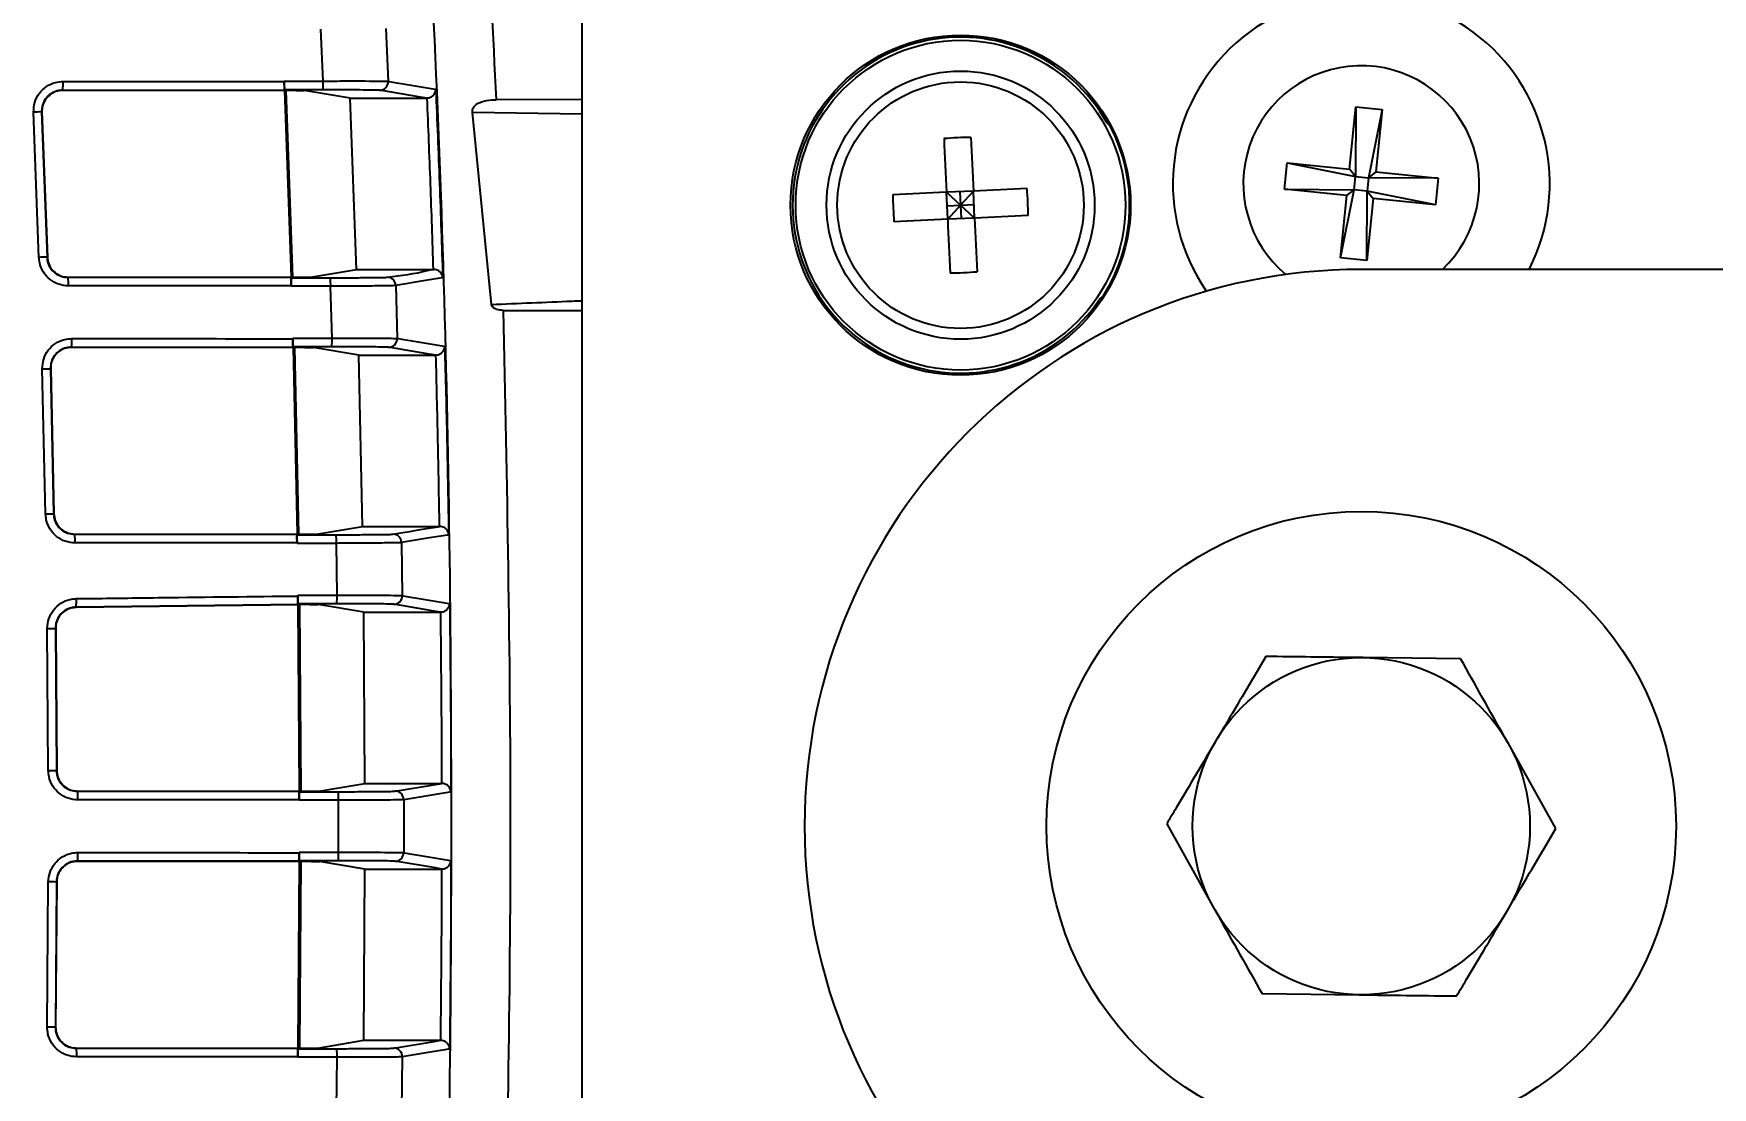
# Model space of a CAD drawing. Header units: inches. Extents: x 2.5 to 102.3, y 2 to 82.2.
# Drawn here: x 94.517 to 96.477, y 8.231 to 9.462 of the extents above; entities that cross this region are included whole.
import ezdxf

# ---------------------------------------------------------------- set-up
doc = ezdxf.new("R2010")
doc.units = ezdxf.units.IN
doc.header["$MEASUREMENT"] = 0
doc.layers.add('DIM', color=1, linetype='Continuous')
doc.styles.add('Arial', font='arial.ttf')
doc.dimstyles.new('ETC EU Metric & ANSI.50 Stacked', dxfattribs={"dimscale": 2.666667, "dimtxt": 0.5, "dimasz": 0.625, "dimexe": 0.5, "dimexo": 0.5, "dimgap": 0.166667, "dimtad": 0, "dimtih": 1, "dimtoh": 1, "dimdec": 0, "dimlfac": 25.4, "dimzin": 4, "dimdsep": 46, "dimtxsty": 'Arial', "dimcen": 0.25, "dimadec": 0, "dimazin": 0, "dimtfac": 0.75, "dimtdec": 0, "dimtofl": 0, "dimtmove": 0, "dimatfit": 3, "dimfxl": 1, "dimtolj": 1, "dimtzin": 0, "dimarcsym": 0})

# ---------------------------------------------------------------- blocks, each defined once
blk = doc.blocks.new('*D6')
at = {"layer": 'Defpoints', "color": 0, "transparency": 16777216}
for p in [(96.0675, 8.2695), (97.8832, 6.6932), (97.8832, 5.2236)]:
    blk.add_point(p, dxfattribs=at)
at = {"layer": 'DIM', "color": 0, "lineweight": -2, "transparency": 16777216}
for p, q in [((96.0675, 7.7695), (96.0675, 4.7236)), ((97.8832, 6.1932), (97.8832, 4.7236)), ((96.6925, 5.2236), (97.2582, 5.2236)), ((97.8832, 5.2236), (99.8825, 5.2236))]:
    blk.add_line(p, q, dxfattribs=at)
at = {"layer": 'DIM', "color": 0, "transparency": 16777216}
for points in [[(96.6925, 5.3277), (96.6925, 5.1194), (96.0675, 5.2236)], [(97.2582, 5.3277), (97.2582, 5.1194), (97.8832, 5.2236)]]:
    blk.add_solid(points, dxfattribs=at)
at = {"layer": 'DIM', "color": 0, "transparency": 16777216, "char_height": 0.5, "attachment_point": 5, "style": 'Arial'}
for s, insert in [('\\A1;46mm', (101.0006, 5.6455)), ('\\A1;[1.82"]', (101.0006, 4.7365))]:
    blk.add_mtext(s, dxfattribs=dict(at, insert=insert))

msp = doc.modelspace()

# ---------------------------------------------------------------- linework, layer by layer
for p, q in [((95.1579, 7.1207), (95.1579, 9.9517)), ((94.8555, 9.4061), (94.8528, 9.4668)), ((94.9286, 9.4676), (94.9313, 9.4057)), ((94.8104, 9.3952), (94.5511, 9.3954)), ((94.5511, 9.3951), (94.5511, 9.3954)), ((94.8108, 9.3948), (94.5511, 9.3951)), ((94.8098, 9.4061), (94.8099, 9.4054)), ((94.855, 9.3959), (94.8104, 9.3959)), ((94.8108, 9.3948), (94.8104, 9.3952)), ((94.8184, 9.1775), (94.8108, 9.3948)), ((94.812, 9.3951), (94.8196, 9.1772)), ((94.8238, 9.3951), (94.812, 9.3951)), ((94.8868, 9.3862), (94.8333, 9.395)), ((94.5236, 9.2002), (94.5173, 9.3697)), ((94.5267, 9.37), (94.533, 9.2005)), ((94.527, 9.37), (94.5267, 9.37)), ((94.527, 9.37), (94.5334, 9.2005)), ((94.8868, 9.3862), (94.9764, 9.3862)), ((94.8943, 9.1862), (94.8868, 9.3862)), ((94.9768, 9.3862), (94.9764, 9.3862)), ((95.1579, 9.3844), (95.0573, 9.3842)), ((96.0536, 9.3032), (96.061, 9.3759)), ((96.061, 9.3759), (96.0606, 9.2947)), ((96.061, 9.3759), (96.092, 9.3727)), ((96.092, 9.3727), (96.0761, 9.2931)), ((96.092, 9.3727), (96.0846, 9.3001)), ((95.0519, 9.1453), (95.0296, 9.3695)), ((95.1579, 9.3675), (95.0296, 9.3695)), ((95.7706, 9.357), (95.7741, 9.3535)), ((95.7741, 9.3535), (95.7742, 9.3535)), ((95.9778, 9.2797), (95.981, 9.3106)), ((95.981, 9.3106), (96.0536, 9.3032)), ((95.981, 9.3106), (96.0606, 9.2947)), ((96.0606, 9.2947), (96.0536, 9.3032)), ((96.059, 9.2792), (96.0606, 9.2947)), ((96.0606, 9.2947), (96.0761, 9.2931)), ((96.0761, 9.2931), (96.0745, 9.2776)), ((96.0846, 9.3001), (96.0761, 9.2931)), ((96.1572, 9.2927), (96.0761, 9.2931)), ((96.0846, 9.3001), (96.1572, 9.2927)), ((96.1572, 9.2927), (96.1541, 9.2617)), ((95.6146, 9.2776), (95.5831, 9.2762)), ((95.5846, 9.2447), (95.5831, 9.2762)), ((95.5831, 9.2762), (95.5996, 9.2612)), ((95.5988, 9.2769), (95.5996, 9.2612)), ((95.5996, 9.2612), (95.6146, 9.2776)), ((95.616, 9.2462), (95.6146, 9.2776)), ((96.0505, 9.2723), (95.9778, 9.2797)), ((95.9778, 9.2797), (96.059, 9.2792)), ((96.0431, 9.1996), (96.059, 9.2792)), ((96.0431, 9.1996), (96.0505, 9.2723)), ((96.0505, 9.2723), (96.059, 9.2792)), ((96.0745, 9.2776), (96.059, 9.2792)), ((96.074, 9.1965), (96.0745, 9.2776)), ((96.0745, 9.2776), (96.0814, 9.2691)), ((96.1541, 9.2617), (96.0745, 9.2776)), ((95.5838, 9.2604), (95.5996, 9.2612)), ((95.5996, 9.2612), (95.5846, 9.2447)), ((95.5996, 9.2612), (95.6153, 9.2619)), ((95.616, 9.2462), (95.5996, 9.2612)), ((95.5996, 9.2612), (95.6003, 9.2454)), ((96.0814, 9.2691), (96.074, 9.1965)), ((96.1541, 9.2617), (96.0814, 9.2691)), ((95.616, 9.2462), (95.5846, 9.2447)), ((94.5334, 9.2005), (94.533, 9.2005)), ((96.074, 9.1965), (96.0431, 9.1996)), ((94.5575, 9.1772), (94.8184, 9.1775)), ((94.5575, 9.1772), (94.5575, 9.1769)), ((94.5575, 9.1769), (94.818, 9.1771)), ((94.818, 9.1771), (94.8184, 9.1775)), ((94.8181, 9.1764), (94.8196, 9.1772)), ((94.8181, 9.1764), (94.8636, 9.1764)), ((94.8196, 9.1772), (94.8408, 9.1772)), ((94.8408, 9.1772), (94.8943, 9.1862)), ((94.8943, 9.1862), (94.9845, 9.1862)), ((97.621, 9.1862), (96.0675, 9.1862)), ((94.8182, 9.1672), (94.8182, 9.1665)), ((94.8658, 9.1059), (94.8641, 9.1665)), ((94.9401, 9.1674), (94.9418, 9.1056)), ((95.7665, 9.1557), (95.7665, 9.1557)), ((95.7665, 9.1538), (95.7665, 9.1557)), ((95.0657, 9.1384), (95.1579, 9.1382)), ((94.8203, 9.0952), (94.5614, 9.0955)), ((94.5614, 9.0951), (94.5614, 9.0955)), ((94.8199, 9.106), (94.8199, 9.1053)), ((94.8219, 9.0951), (94.8203, 9.0959)), ((94.8653, 9.0959), (94.8203, 9.0959)), ((94.8207, 9.0949), (94.8203, 9.0952)), ((94.8207, 9.0949), (94.5614, 9.0951)), ((94.8253, 8.8775), (94.8207, 9.0949)), ((94.8219, 9.0951), (94.8265, 8.8772)), ((94.8341, 9.0951), (94.8219, 9.0951)), ((94.8971, 9.0862), (94.8436, 9.095)), ((94.8971, 9.0862), (94.9868, 9.0862)), ((94.9014, 8.8862), (94.8971, 9.0862)), ((94.9871, 9.0862), (94.9868, 9.0862)), ((94.5275, 9.0701), (94.5369, 9.0703)), ((94.5313, 8.9007), (94.5275, 9.0701)), ((94.5373, 9.0704), (94.5369, 9.0703)), ((94.5369, 9.0703), (94.5407, 8.9009)), ((94.5373, 9.0704), (94.5411, 8.9009)), ((94.5411, 8.9009), (94.5407, 8.9009)), ((94.8478, 8.8772), (94.9014, 8.8862)), ((94.9014, 8.8862), (94.9915, 8.8862)), ((94.5652, 8.8772), (94.8253, 8.8775)), ((94.5652, 8.8772), (94.5652, 8.8769)), ((94.5652, 8.8769), (94.8249, 8.8771)), ((94.8249, 8.8771), (94.8253, 8.8775)), ((94.8249, 8.8764), (94.8704, 8.8764)), ((94.8249, 8.8671), (94.8249, 8.8664)), ((94.8265, 8.8772), (94.8478, 8.8772)), ((94.8717, 8.8059), (94.8709, 8.8664)), ((94.9469, 8.8672), (94.9478, 8.8054)), ((94.8258, 8.8059), (94.8258, 8.8049)), ((94.8261, 8.7949), (94.5669, 8.7919)), ((94.8264, 8.7946), (94.5669, 8.7915)), ((94.5669, 8.7915), (94.5669, 8.7919)), ((94.8712, 8.7959), (94.8261, 8.7959)), ((94.8264, 8.7946), (94.8261, 8.7949)), ((94.8279, 8.5775), (94.8264, 8.7946)), ((94.8276, 8.7951), (94.8292, 8.5772)), ((94.84, 8.7951), (94.8276, 8.7951)), ((94.9028, 8.7862), (94.8495, 8.795)), ((94.9028, 8.7862), (94.9926, 8.7862)), ((94.9042, 8.5862), (94.9028, 8.7862)), ((94.9927, 8.7862), (94.9926, 8.7862)), ((94.5345, 8.6012), (94.5333, 8.767)), ((94.5427, 8.7671), (94.5439, 8.6013)), ((94.5431, 8.7671), (94.5427, 8.7671)), ((94.5431, 8.7671), (94.5443, 8.6013)), ((96.1835, 8.7317), (96.0698, 8.733)), ((96.2948, 8.5335), (96.2392, 8.6326)), ((94.5443, 8.6013), (94.5439, 8.6013)), ((94.8505, 8.5772), (94.9042, 8.5862)), ((94.9042, 8.5862), (94.9941, 8.5862)), ((94.5684, 8.5772), (94.8279, 8.5775)), ((94.5684, 8.5772), (94.5684, 8.5769)), ((94.5684, 8.5769), (94.8276, 8.5771)), ((94.8274, 8.5671), (94.8274, 8.5664)), ((94.8276, 8.5771), (94.8279, 8.5775)), ((94.8276, 8.5764), (94.8292, 8.5772)), ((94.8276, 8.5764), (94.8729, 8.5764)), ((94.8292, 8.5772), (94.8505, 8.5772)), ((94.8734, 8.5059), (94.8734, 8.5664)), ((94.9494, 8.5671), (94.9494, 8.5053)), ((95.8403, 8.5388), (95.8959, 8.4397)), ((94.8276, 8.4952), (94.5684, 8.4955)), ((94.5684, 8.4951), (94.5684, 8.4955)), ((94.8279, 8.4949), (94.5684, 8.4951)), ((94.8264, 8.2775), (94.8279, 8.4949)), ((94.8274, 8.5059), (94.8274, 8.5052)), ((94.8292, 8.4951), (94.8276, 8.4959)), ((94.8729, 8.4959), (94.8276, 8.4959)), ((94.8279, 8.4949), (94.8276, 8.4952)), ((94.8292, 8.4951), (94.8276, 8.2772)), ((94.8415, 8.4951), (94.8292, 8.4951)), ((94.9042, 8.4862), (94.851, 8.495)), ((94.5332, 8.3017), (94.5345, 8.4711)), ((94.5439, 8.4711), (94.5427, 8.3016)), ((94.5443, 8.4711), (94.543, 8.3016)), ((94.5443, 8.4711), (94.5439, 8.4711)), ((94.9028, 8.2862), (94.9042, 8.4862)), ((94.9042, 8.4862), (94.9941, 8.4862)), ((95.9516, 8.3407), (96.0652, 8.3393)), ((94.543, 8.3016), (94.5427, 8.3016)), ((94.5672, 8.2772), (94.8264, 8.2775)), ((94.5672, 8.2772), (94.5672, 8.2769)), ((94.5672, 8.2769), (94.8261, 8.2771)), ((94.8261, 8.2771), (94.8264, 8.2775)), ((94.8261, 8.2764), (94.8276, 8.2772)), ((94.8261, 8.2764), (94.8712, 8.2764)), ((94.8276, 8.2772), (94.849, 8.2772)), ((94.849, 8.2772), (94.9028, 8.2862)), ((94.9028, 8.2862), (94.9926, 8.2862)), ((94.9926, 8.2862), (94.9927, 8.2862)), ((94.8258, 8.2671), (94.8258, 8.2664)), ((94.8709, 8.2059), (94.8717, 8.2664)), ((94.9478, 8.2669), (94.9469, 8.2051))]:
    msp.add_line(p, q)
at = {"flags": 128}
for points in [[(94.812, 9.3951), (94.8111, 9.3956), (94.8104, 9.3959)], [(94.9764, 9.3862), (94.969, 9.3874), (94.9214, 9.3953)], [(94.9313, 9.4057), (94.9324, 9.4055), (94.9366, 9.4048), (94.9535, 9.402), (94.9863, 9.3966), (94.9869, 9.3965)], [(95.5803, 9.3389), (95.5806, 9.3311), (95.581, 9.3233), (95.5813, 9.3155), (95.5817, 9.3077), (95.582, 9.2998), (95.5824, 9.2919), (95.5828, 9.2841), (95.5831, 9.2762)], [(95.6117, 9.3403), (95.6121, 9.3325), (95.6124, 9.3248), (95.6128, 9.3169), (95.6131, 9.3091), (95.6135, 9.3013), (95.6139, 9.2934), (95.6142, 9.2855), (95.6146, 9.2776)], [(95.5831, 9.2762), (95.5752, 9.2758), (95.5673, 9.2755), (95.5595, 9.2751), (95.5516, 9.2747), (95.5438, 9.2744), (95.536, 9.274), (95.5282, 9.2737), (95.5204, 9.2733)], [(95.6773, 9.2805), (95.6695, 9.2801), (95.6617, 9.2798), (95.6539, 9.2794), (95.6461, 9.2791), (95.6382, 9.2787), (95.6304, 9.2783), (95.6225, 9.278), (95.6146, 9.2776)], [(95.5846, 9.2447), (95.5767, 9.2444), (95.5688, 9.244), (95.5609, 9.2436), (95.5531, 9.2433), (95.5452, 9.2429), (95.5374, 9.2426), (95.5296, 9.2422), (95.5219, 9.2419)], [(95.5846, 9.2447), (95.5849, 9.2368), (95.5853, 9.2289), (95.5856, 9.2211), (95.586, 9.2132), (95.5864, 9.2054), (95.5867, 9.1976), (95.5871, 9.1898), (95.5874, 9.182)], [(95.6787, 9.249), (95.6709, 9.2487), (95.6632, 9.2483), (95.6553, 9.2479), (95.6475, 9.2476), (95.6397, 9.2472), (95.6318, 9.2469), (95.6239, 9.2465), (95.616, 9.2462)], [(95.616, 9.2462), (95.6164, 9.2383), (95.6167, 9.2304), (95.6171, 9.2225), (95.6175, 9.2147), (95.6178, 9.2068), (95.6182, 9.199), (95.6185, 9.1912), (95.6189, 9.1835)], [(94.995, 9.1766), (94.9945, 9.1765), (94.9934, 9.1763), (94.9893, 9.1756), (94.9726, 9.1728), (94.9401, 9.1674)], [(94.9868, 9.0862), (94.9793, 9.0874), (94.9318, 9.0953)], [(94.9418, 9.1056), (94.9429, 9.1054), (94.9471, 9.1047), (94.9639, 9.1019), (94.9968, 9.0964), (94.9973, 9.0963)], [(94.8249, 8.8764), (94.8256, 8.8768), (94.8265, 8.8772)], [(95.002, 8.8764), (95.0014, 8.8763), (95.0004, 8.8761), (94.9795, 8.8727), (94.9469, 8.8672)], [(94.9478, 8.8054), (94.9488, 8.8052), (94.953, 8.8045), (94.9698, 8.8017), (95.0026, 8.7963), (95.0031, 8.7962)], [(94.8276, 8.7951), (94.8268, 8.7956), (94.8261, 8.7959)], [(94.9926, 8.7862), (94.9851, 8.7874), (94.9378, 8.7953)], [(94.5345, 8.6012), (94.5364, 8.6012), (94.5381, 8.6012), (94.5397, 8.6012), (94.5411, 8.6012), (94.5423, 8.6013), (94.5432, 8.6013), (94.5437, 8.6013), (94.5439, 8.6013)], [(94.9394, 8.5771), (94.9867, 8.5849), (94.9941, 8.5862)], [(95.0046, 8.5763), (95.0041, 8.5762), (95.003, 8.576), (94.9988, 8.5753), (94.9821, 8.5725), (94.9494, 8.5671)], [(94.9941, 8.4862), (94.9867, 8.4874), (94.9394, 8.4953)], [(94.9494, 8.5053), (94.9505, 8.5051), (94.9547, 8.5044), (94.9714, 8.5016), (95.0041, 8.4961), (95.0046, 8.4961)], [(94.9378, 8.2771), (94.9851, 8.2849), (94.9926, 8.2862)], [(95.0031, 8.2761), (95.0026, 8.276), (95.0015, 8.2759), (94.9973, 8.2752), (94.9805, 8.2724), (94.9478, 8.2669)]]:
    msp.add_lwpolyline(points, dxfattribs=at)
for centre, radius in [((95.5996, 9.2612), 0.1985), ((95.5996, 9.2612), 0.1925), ((95.5996, 9.2612), 0.1565), ((95.5996, 9.2612), 0.1439), ((96.0675, 8.5362), 0.3675), ((96.0675, 8.5362), 0.1969)]:
    msp.add_circle(centre, radius)
for centre, radius, start, end in [((96.0675, 8.5362), 1.5, 25.6793, 108.2546), ((96.0675, 9.2862), 0.22, 332.9643, 214.8136), ((95.5996, 9.2612), 0.1961, 29.2529, 326.0979), ((96.0675, 9.2862), 0.1378, 313.4717, 230.2818), ((94.507, 9.4031), 0.0448, 350.0653, 3.1632), ((94.8029, 9.4036), 0.0527, 351.5726, 2.7394), ((94.9213, 9.4053), 0.01, 270.0463, 2.5235), ((94.5265, 9.2002), 0.1698, 89.9487, 93.114), ((95.5996, 9.2612), 0.1975, 327.7098, 27.8748), ((95.619, 8.8358), 0.5046, 90.8265, 94.4037), ((96.0252, 9.2806), 0.5048, 180.8275, 184.4026), ((95.1741, 9.2417), 0.5046, 0.8268, 4.4033), ((94.549, 8.5009), 0.6998, 91.3113, 92.0807), ((94.5133, 9.1693), 0.0448, 356.966, 9.7495), ((94.8118, 9.1689), 0.0524, 357.3767, 8.2895), ((94.9301, 9.1671), 0.01, 1.7387, 89.9592), ((96.0675, 8.5362), 0.65, 90, 270), ((95.5801, 9.6865), 0.5045, 270.8263, 274.4038), ((94.5166, 9.1031), 0.0455, 350.3466, 3.0228), ((94.8127, 9.1035), 0.0532, 351.7865, 2.62), ((94.9318, 9.1053), 0.01, 270.0443, 1.5683), ((94.4927, 11.1332), 2.2328, 270.9898, 271.2313), ((94.5201, 8.8692), 0.0457, 357.0091, 9.5764), ((94.8175, 8.8689), 0.0534, 357.4065, 8.1521), ((94.9369, 8.8671), 0.01, 0.877, 89.9578), ((94.5216, 8.7989), 0.0458, 351.1694, 3.7192), ((94.8182, 8.8035), 0.0536, 351.8608, 2.5888), ((94.9378, 8.8053), 0.01, 270.0441, 0.723), ((94.4838, 13.2419), 4.4752, 270.634, 270.7545), ((94.5232, 8.5693), 0.0459, 357.0181, 9.5445), ((94.8198, 8.5689), 0.0536, 357.4126, 8.1298), ((94.9394, 8.5671), 0.01, 0.0744, 89.9577), ((94.5232, 8.5031), 0.0459, 350.4523, 2.9853), ((94.8198, 8.5035), 0.0536, 351.8727, 2.5839), ((94.9394, 8.5053), 0.01, 270.0419, 359.9269), ((94.5164, 2.2494), 6.2217, 89.74677, 89.83344), ((94.5035, 5.5803), 2.7216, 89.1753, 89.3734), ((94.5221, 8.2693), 0.0457, 357.0085, 9.583), ((94.8184, 8.2689), 0.0534, 357.4044, 8.162), ((94.9378, 8.2671), 0.01, 359.2761, 89.9568)]:
    msp.add_arc(centre, radius, start, end)
msp.add_ellipse((95.6527, 9.2612), major_axis=(0.1596, 0), ratio=0.942905, start_param=5.469443, end_param=5.506236)
for points, knots in [([(94.9643, 10.4502), (94.9789, 10.349), (95.0081, 10.1463), (95.0374, 9.7903), (95.0499, 9.5359), (95.0573, 9.3842)], [0, 0, 0, 0, 0.286995, 0.574948, 1, 1, 1, 1]), ([(94.8955, 6.6274), (94.9105, 6.7323), (94.9407, 6.9424), (94.9745, 7.3679), (95.0004, 7.9022), (95.0077, 8.5463), (94.9999, 9.1917), (94.9733, 9.7241), (94.9392, 10.1424), (94.91, 10.3441), (94.8954, 10.445)], [0, 0, 0, 0, 0.083251, 0.166796, 0.334515, 0.502266, 0.6711, 0.8399, 0.919861, 1, 1, 1, 1]), ([(94.5173, 9.3697), (94.5175, 9.3736), (94.518, 9.3814), (94.5234, 9.3919), (94.5318, 9.4001), (94.5418, 9.4049), (94.5487, 9.4054), (94.5517, 9.4056)], [0, 0, 0, 0, 0.208716, 0.417386, 0.626285, 0.835539, 1, 1, 1, 1]), ([(94.5511, 9.3954), (94.549, 9.3953), (94.5441, 9.3949), (94.537, 9.3915), (94.531, 9.3857), (94.5271, 9.3782), (94.5268, 9.3727), (94.5267, 9.37)], [0, 0, 0, 0, 0.164634, 0.37409, 0.583044, 0.791575, 1, 1, 1, 1]), ([(94.5511, 9.3951), (94.5484, 9.3948), (94.543, 9.3943), (94.5358, 9.3901), (94.5303, 9.384), (94.5273, 9.3769), (94.5271, 9.3721), (94.527, 9.37)], [0, 0, 0, 0, 0.209599, 0.419194, 0.628768, 0.838044, 1, 1, 1, 1]), ([(94.5517, 9.4056), (94.5584, 9.4056), (94.5917, 9.4056), (94.6777, 9.4055), (94.7571, 9.4054), (94.8099, 9.4054)], [0, 0, 0, 0, 0.077365, 0.386822, 1, 1, 1, 1]), ([(94.8098, 9.4061), (94.8165, 9.4061), (94.8317, 9.4061), (94.8469, 9.4061), (94.8555, 9.4061)], [0, 0, 0, 0, 0.437594, 1, 1, 1, 1]), ([(94.8104, 9.3959), (94.8104, 9.396), (94.8103, 9.3963), (94.8102, 9.398), (94.8101, 9.4006), (94.8099, 9.4035), (94.8099, 9.4054), (94.8098, 9.4061)], [0, 0, 0, 0, 0.213371, 0.426764, 0.640328, 0.853713, 1, 1, 1, 1]), ([(94.8099, 9.4054), (94.8099, 9.4043), (94.81, 9.402), (94.8101, 9.399), (94.8103, 9.3967), (94.8104, 9.3954), (94.8104, 9.3952), (94.8104, 9.3952)], [0, 0, 0, 0, 0.213715, 0.427415, 0.641605, 0.856255, 1, 1, 1, 1]), ([(94.8238, 9.3951), (94.8249, 9.3951), (94.8271, 9.3951), (94.83, 9.3951), (94.8322, 9.3951), (94.8331, 9.395), (94.8332, 9.395), (94.8333, 9.395)], [0, 0, 0, 0, 0.2301619, 0.4603106, 0.6903364, 0.9201288, 1, 1, 1, 1]), ([(94.9214, 9.3953), (94.9211, 9.3953), (94.9202, 9.3954), (94.9137, 9.3955), (94.8988, 9.3957), (94.8784, 9.3958), (94.8628, 9.3959), (94.855, 9.3959)], [0, 0, 0, 0, 0.080297, 0.309989, 0.539887, 0.769946, 1, 1, 1, 1]), ([(94.8555, 9.4061), (94.8644, 9.4061), (94.8823, 9.4062), (94.9056, 9.4062), (94.9226, 9.406), (94.93, 9.4059), (94.9311, 9.4057), (94.9313, 9.4057)], [0, 0, 0, 0, 0.23003, 0.460083, 0.689991, 0.919697, 1, 1, 1, 1]), ([(94.9768, 9.3862), (94.9777, 9.3863), (94.9795, 9.3865), (94.9821, 9.3878), (94.9847, 9.39), (94.9864, 9.393), (94.9869, 9.3954), (94.9869, 9.3965), (94.9869, 9.3965)], [0, 0, 0, 0, 0.140705, 0.28076, 0.477715, 0.749965, 0.993384, 1, 1, 1, 1]), ([(94.9869, 9.3965), (94.9884, 9.3599), (94.9914, 9.2866), (94.9938, 9.2132), (94.995, 9.1766)], [0, 0, 0, 0, 0.5, 1, 1, 1, 1]), ([(94.9842, 9.1862), (94.9831, 9.2195), (94.9809, 9.2862), (94.9782, 9.3528), (94.9768, 9.3862)], [0, 0, 0, 0, 0.499997, 1, 1, 1, 1]), ([(95.0296, 9.3695), (95.0296, 9.3706), (95.0296, 9.3728), (95.0313, 9.3761), (95.0346, 9.3795), (95.0416, 9.3828), (95.0497, 9.3841), (95.0556, 9.3842), (95.0573, 9.3842)], [0, 0, 0, 0, 0.092724, 0.185059, 0.308903, 0.507073, 0.854279, 1, 1, 1, 1]), ([(94.5581, 9.1669), (94.5542, 9.1673), (94.5464, 9.168), (94.5361, 9.174), (94.5283, 9.1827), (94.5243, 9.1921), (94.5238, 9.1981), (94.5236, 9.2002)], [0, 0, 0, 0, 0.219558, 0.439153, 0.658602, 0.877719, 1, 1, 1, 1]), ([(94.533, 9.2005), (94.5331, 9.199), (94.5335, 9.1947), (94.5363, 9.1881), (94.5419, 9.1819), (94.5492, 9.1777), (94.5547, 9.1771), (94.5575, 9.1769)], [0, 0, 0, 0, 0.12215, 0.341087, 0.560506, 0.780227, 1, 1, 1, 1]), ([(94.5334, 9.2005), (94.5337, 9.1978), (94.5344, 9.1924), (94.5388, 9.1854), (94.5451, 9.1801), (94.5517, 9.1775), (94.556, 9.1773), (94.5575, 9.1772)], [0, 0, 0, 0, 0.218664, 0.43732, 0.656144, 0.875335, 1, 1, 1, 1]), ([(94.818, 9.1771), (94.818, 9.177), (94.818, 9.1767), (94.818, 9.1749), (94.818, 9.1724), (94.8181, 9.1696), (94.8181, 9.1678), (94.8182, 9.1672)], [0, 0, 0, 0, 0.2181298, 0.4363101, 0.6540372, 0.871315, 1, 1, 1, 1]), ([(94.8182, 9.1665), (94.8181, 9.1676), (94.8181, 9.1698), (94.818, 9.1728), (94.818, 9.175), (94.818, 9.1762), (94.818, 9.1764), (94.8181, 9.1764)], [0, 0, 0, 0, 0.2159392, 0.4318867, 0.6477881, 0.8639813, 1, 1, 1, 1]), ([(94.8636, 9.1764), (94.8664, 9.1764), (94.877, 9.1765), (94.8948, 9.1765), (94.9134, 9.1767), (94.9265, 9.1768), (94.9289, 9.177), (94.9301, 9.177)], [0, 0, 0, 0, 0.082489, 0.311921, 0.54128, 0.770641, 1, 1, 1, 1]), ([(94.9301, 9.177), (94.9464, 9.1791), (94.9654, 9.1814), (94.9815, 9.1862), (94.9845, 9.1862), (94.9845, 9.1862)], [0, 0, 0, 0, 0.863882, 0.999995, 1, 1, 1, 1]), ([(94.995, 9.1766), (94.995, 9.1766), (94.9949, 9.1775), (94.9944, 9.1797), (94.9926, 9.1826), (94.99, 9.1848), (94.9872, 9.1859), (94.9854, 9.1861), (94.9845, 9.1862)], [0, 0, 0, 0, 0.006716, 0.213526, 0.501036, 0.709416, 0.854323, 1, 1, 1, 1]), ([(94.8182, 9.1672), (94.8115, 9.1672), (94.7782, 9.1671), (94.6915, 9.167), (94.6115, 9.167), (94.5581, 9.1669)], [0, 0, 0, 0, 0.0767866, 0.3839318, 1, 1, 1, 1]), ([(94.8641, 9.1665), (94.8574, 9.1665), (94.8421, 9.1665), (94.8268, 9.1665), (94.8182, 9.1665)], [0, 0, 0, 0, 0.435306, 1, 1, 1, 1]), ([(94.9401, 9.1674), (94.9387, 9.1673), (94.936, 9.1671), (94.921, 9.1669), (94.8998, 9.1667), (94.8794, 9.1666), (94.8673, 9.1665), (94.8641, 9.1665)], [0, 0, 0, 0, 0.229367, 0.458732, 0.688093, 0.917514, 1, 1, 1, 1]), ([(95.0519, 9.1453), (95.0832, 9.1466), (95.1186, 9.148), (95.1539, 9.1496), (95.1579, 9.1497)], [0, 0, 0, 0, 0.886012, 1, 1, 1, 1]), ([(95.0657, 9.1384), (95.0631, 9.1386), (95.0596, 9.1388), (95.0555, 9.1406), (95.0535, 9.142), (95.0523, 9.1437), (95.0521, 9.1448), (95.0519, 9.1453)], [0, 0, 0, 0, 0.460725, 0.632102, 0.804513, 0.909088, 1, 1, 1, 1]), ([(95.0657, 9.1384), (95.0698, 8.9378), (95.0779, 8.5363), (95.0698, 8.1348), (95.0657, 7.9339)], [0, 0, 0, 0, 0.499734, 1, 1, 1, 1]), ([(94.5275, 9.0701), (94.5278, 9.074), (94.5283, 9.0817), (94.534, 9.0922), (94.5425, 9.1002), (94.5524, 9.1048), (94.5591, 9.1053), (94.562, 9.1055)], [0, 0, 0, 0, 0.210555, 0.421086, 0.631758, 0.842749, 1, 1, 1, 1]), ([(94.5614, 9.0955), (94.5594, 9.0953), (94.5546, 9.095), (94.5475, 9.0917), (94.5415, 9.086), (94.5375, 9.0786), (94.5371, 9.0731), (94.5369, 9.0703)], [0, 0, 0, 0, 0.157385, 0.368523, 0.579219, 0.789639, 1, 1, 1, 1]), ([(94.562, 9.1055), (94.5686, 9.1055), (94.6019, 9.1055), (94.6879, 9.1054), (94.7672, 9.1053), (94.8199, 9.1053)], [0, 0, 0, 0, 0.077434, 0.38717, 1, 1, 1, 1]), ([(94.8199, 9.106), (94.8265, 9.106), (94.8418, 9.1059), (94.8571, 9.1059), (94.8658, 9.1059)], [0, 0, 0, 0, 0.435004, 1, 1, 1, 1]), ([(94.8203, 9.0959), (94.8203, 9.0961), (94.8202, 9.0963), (94.8201, 9.0981), (94.82, 9.1006), (94.8199, 9.1034), (94.8199, 9.1053), (94.8199, 9.106)], [0, 0, 0, 0, 0.216163, 0.432286, 0.64845, 0.864308, 1, 1, 1, 1]), ([(94.8199, 9.1053), (94.8199, 9.1041), (94.82, 9.1019), (94.8201, 9.0989), (94.8202, 9.0966), (94.8203, 9.0954), (94.8203, 9.0953), (94.8203, 9.0952)], [0, 0, 0, 0, 0.2163403, 0.4326622, 0.6493863, 0.8665912, 1, 1, 1, 1]), ([(94.9318, 9.0953), (94.9316, 9.0953), (94.9306, 9.0954), (94.9242, 9.0956), (94.9092, 9.0957), (94.8888, 9.0958), (94.8731, 9.0959), (94.8653, 9.0959)], [0, 0, 0, 0, 0.081819, 0.311295, 0.540853, 0.770427, 1, 1, 1, 1]), ([(94.8658, 9.1059), (94.8747, 9.1059), (94.8926, 9.106), (94.9159, 9.1059), (94.933, 9.1058), (94.9405, 9.1057), (94.9415, 9.1056), (94.9418, 9.1056)], [0, 0, 0, 0, 0.229568, 0.459137, 0.688691, 0.918183, 1, 1, 1, 1]), ([(94.9871, 9.0862), (94.9879, 9.0863), (94.9897, 9.0865), (94.9924, 9.0877), (94.995, 9.0898), (94.9968, 9.0929), (94.9973, 9.0952), (94.9973, 9.0963), (94.9973, 9.0963)], [0, 0, 0, 0, 0.140705, 0.280759, 0.477703, 0.749957, 0.993404, 1, 1, 1, 1]), ([(94.9973, 9.0963), (94.9982, 9.0597), (95.0001, 8.9864), (95.0013, 8.9131), (95.002, 8.8764)], [0, 0, 0, 0, 0.5, 1, 1, 1, 1]), ([(94.5614, 9.0951), (94.5587, 9.0949), (94.5533, 9.0943), (94.546, 9.0902), (94.5405, 9.084), (94.5376, 9.077), (94.5374, 9.0723), (94.5373, 9.0704)], [0, 0, 0, 0, 0.2114441, 0.4228968, 0.6341993, 0.845158, 1, 1, 1, 1]), ([(94.8341, 9.0951), (94.8353, 9.0951), (94.8375, 9.0951), (94.8404, 9.0951), (94.8425, 9.0951), (94.8435, 9.0951), (94.8436, 9.095), (94.8436, 9.095)], [0, 0, 0, 0, 0.229677, 0.459362, 0.689005, 0.918607, 1, 1, 1, 1]), ([(94.9913, 8.8862), (94.9907, 8.9195), (94.9895, 8.9862), (94.9879, 9.0528), (94.9871, 9.0862)], [0, 0, 0, 0, 0.500001, 1, 1, 1, 1]), ([(94.5658, 8.8669), (94.5619, 8.8672), (94.5541, 8.868), (94.5438, 8.8739), (94.536, 8.8827), (94.532, 8.8922), (94.5315, 8.8984), (94.5313, 8.9007)], [0, 0, 0, 0, 0.217499, 0.435019, 0.652401, 0.86946, 1, 1, 1, 1]), ([(94.5407, 8.9009), (94.5408, 8.8992), (94.5412, 8.8948), (94.544, 8.8881), (94.5496, 8.8819), (94.5569, 8.8777), (94.5625, 8.8771), (94.5652, 8.8769)], [0, 0, 0, 0, 0.130427, 0.347351, 0.56472, 0.782342, 1, 1, 1, 1]), ([(94.5411, 8.9009), (94.5414, 8.8982), (94.542, 8.8928), (94.5463, 8.8856), (94.5525, 8.8803), (94.5592, 8.8776), (94.5636, 8.8773), (94.5652, 8.8772)], [0, 0, 0, 0, 0.216619, 0.433231, 0.650024, 0.867172, 1, 1, 1, 1]), ([(94.9369, 8.8771), (94.9491, 8.8791), (94.9632, 8.8814), (94.9915, 8.8862), (94.9915, 8.8862), (94.9915, 8.8862)], [0, 0, 0, 0, 0.864036, 0.999999, 1, 1, 1, 1]), ([(95.002, 8.8764), (95.002, 8.8764), (95.0019, 8.8775), (95.0014, 8.8797), (94.9996, 8.8827), (94.9969, 8.8848), (94.9942, 8.8859), (94.9924, 8.8861), (94.9915, 8.8862)], [0, 0, 0, 0, 0.006659, 0.231458, 0.511544, 0.714275, 0.856788, 1, 1, 1, 1]), ([(94.8249, 8.8671), (94.8182, 8.8671), (94.7849, 8.8671), (94.6986, 8.867), (94.6189, 8.8669), (94.5658, 8.8669)], [0, 0, 0, 0, 0.0770779, 0.3853881, 1, 1, 1, 1]), ([(94.8249, 8.8771), (94.8249, 8.877), (94.8249, 8.8767), (94.8248, 8.8749), (94.8248, 8.8723), (94.8249, 8.8696), (94.8249, 8.8678), (94.8249, 8.8671)], [0, 0, 0, 0, 0.2176337, 0.4352437, 0.6525056, 0.8693061, 1, 1, 1, 1]), ([(94.8249, 8.8664), (94.8249, 8.8675), (94.8249, 8.8698), (94.8248, 8.8728), (94.8249, 8.875), (94.8249, 8.8762), (94.8249, 8.8764), (94.8249, 8.8764)], [0, 0, 0, 0, 0.2152702, 0.4305322, 0.6458728, 0.8616252, 1, 1, 1, 1]), ([(94.8709, 8.8664), (94.8642, 8.8664), (94.8489, 8.8664), (94.8336, 8.8664), (94.8249, 8.8664)], [0, 0, 0, 0, 0.434618, 1, 1, 1, 1]), ([(94.8704, 8.8764), (94.8732, 8.8764), (94.8838, 8.8765), (94.9017, 8.8765), (94.9202, 8.8767), (94.9334, 8.8768), (94.9357, 8.877), (94.9369, 8.8771)], [0, 0, 0, 0, 0.082646, 0.311992, 0.541324, 0.770664, 1, 1, 1, 1]), ([(94.9469, 8.8672), (94.9456, 8.8671), (94.9429, 8.867), (94.9278, 8.8668), (94.9066, 8.8666), (94.8862, 8.8665), (94.8741, 8.8665), (94.8709, 8.8664)], [0, 0, 0, 0, 0.22934, 0.458678, 0.68801, 0.917354, 1, 1, 1, 1]), ([(94.5333, 8.767), (94.5336, 8.7709), (94.5343, 8.7786), (94.5401, 8.789), (94.5487, 8.7969), (94.5584, 8.8012), (94.5648, 8.8017), (94.5673, 8.8019)], [0, 0, 0, 0, 0.214298, 0.428575, 0.642996, 0.857743, 1, 1, 1, 1]), ([(94.5673, 8.8019), (94.574, 8.8019), (94.6073, 8.8023), (94.6934, 8.8034), (94.7729, 8.8043), (94.8258, 8.8049)], [0, 0, 0, 0, 0.0772759, 0.3863785, 1, 1, 1, 1]), ([(94.8258, 8.8059), (94.8324, 8.8059), (94.8477, 8.8059), (94.8631, 8.8059), (94.8717, 8.8059)], [0, 0, 0, 0, 0.434627, 1, 1, 1, 1]), ([(94.8261, 8.7959), (94.826, 8.796), (94.826, 8.7963), (94.8259, 8.798), (94.8258, 8.8006), (94.8258, 8.8034), (94.8258, 8.8052), (94.8258, 8.8059)], [0, 0, 0, 0, 0.2165091, 0.4330224, 0.6493904, 0.8653821, 1, 1, 1, 1]), ([(94.8258, 8.8049), (94.8258, 8.8038), (94.8258, 8.8016), (94.8259, 8.7986), (94.826, 8.7963), (94.826, 8.7951), (94.8261, 8.795), (94.8261, 8.7949)], [0, 0, 0, 0, 0.216563, 0.433114, 0.649861, 0.867101, 1, 1, 1, 1]), ([(94.8717, 8.8059), (94.8807, 8.8059), (94.8985, 8.8059), (94.9218, 8.8058), (94.939, 8.8057), (94.9464, 8.8055), (94.9475, 8.8054), (94.9478, 8.8054)], [0, 0, 0, 0, 0.229388, 0.458777, 0.688173, 0.917563, 1, 1, 1, 1]), ([(94.5669, 8.7919), (94.5651, 8.7917), (94.5605, 8.7914), (94.5537, 8.7884), (94.5475, 8.7827), (94.5434, 8.7754), (94.5429, 8.7699), (94.5427, 8.7671)], [0, 0, 0, 0, 0.142364, 0.357241, 0.571691, 0.785874, 1, 1, 1, 1]), ([(94.5669, 8.7915), (94.5642, 8.7912), (94.5588, 8.7906), (94.5516, 8.7864), (94.5462, 8.7802), (94.5434, 8.7734), (94.5432, 8.7689), (94.5431, 8.7671)], [0, 0, 0, 0, 0.2151764, 0.4303571, 0.6453739, 0.8600466, 1, 1, 1, 1]), ([(94.84, 8.7951), (94.8411, 8.7951), (94.8433, 8.7951), (94.8462, 8.7951), (94.8484, 8.7951), (94.8493, 8.7951), (94.8494, 8.795), (94.8495, 8.795)], [0, 0, 0, 0, 0.229494, 0.458994, 0.688494, 0.917977, 1, 1, 1, 1]), ([(94.9378, 8.7953), (94.9375, 8.7953), (94.9366, 8.7954), (94.9301, 8.7956), (94.9151, 8.7957), (94.8947, 8.7958), (94.8791, 8.7959), (94.8712, 8.7959)], [0, 0, 0, 0, 0.082431, 0.311825, 0.541221, 0.770611, 1, 1, 1, 1]), ([(94.9927, 8.7862), (94.9936, 8.7862), (94.9954, 8.7864), (94.998, 8.7876), (95.0007, 8.7897), (95.0025, 8.7927), (95.003, 8.7951), (95.0031, 8.7962), (95.0031, 8.7962)], [0, 0, 0, 0, 0.1406981, 0.2807424, 0.4776741, 0.7499278, 0.9933798, 1, 1, 1, 1]), ([(94.9941, 8.5862), (94.994, 8.6195), (94.9937, 8.6862), (94.993, 8.7528), (94.9927, 8.7862)], [0, 0, 0, 0, 0.500001, 1, 1, 1, 1]), ([(95.0031, 8.7962), (95.0035, 8.7595), (95.0043, 8.6862), (95.0045, 8.6129), (95.0046, 8.5763)], [0, 0, 0, 0, 0.5, 1, 1, 1, 1]), ([(95.9562, 8.7343), (95.9413, 8.7092), (95.9222, 8.677), (95.9026, 8.6439), (95.8982, 8.6366)], [0, 0, 0, 0, 0.7781309, 1, 1, 1, 1]), ([(96.0698, 8.733), (96.0671, 8.733), (96.0288, 8.7335), (95.9912, 8.7339), (95.9562, 8.7343)], [0, 0, 0, 0, 0.0702005, 1, 1, 1, 1]), ([(96.2392, 8.6326), (96.2378, 8.6349), (96.219, 8.6684), (96.2006, 8.7012), (96.1835, 8.7317)], [0, 0, 0, 0, 0.0702016, 1, 1, 1, 1]), ([(95.8982, 8.6366), (95.8825, 8.61), (95.8629, 8.577), (95.844, 8.5451), (95.8403, 8.5388)], [0, 0, 0, 0, 0.801725, 1, 1, 1, 1]), ([(94.569, 8.5669), (94.5651, 8.5672), (94.5574, 8.568), (94.547, 8.574), (94.5392, 8.5827), (94.5351, 8.5924), (94.5347, 8.5987), (94.5345, 8.6012)], [0, 0, 0, 0, 0.215419, 0.43086, 0.646166, 0.861151, 1, 1, 1, 1]), ([(94.5439, 8.6013), (94.544, 8.5995), (94.5444, 8.595), (94.5473, 8.5881), (94.5528, 8.5819), (94.5602, 8.5777), (94.5657, 8.5771), (94.5684, 8.5769)], [0, 0, 0, 0, 0.138732, 0.353589, 0.56888, 0.784423, 1, 1, 1, 1]), ([(94.5443, 8.6013), (94.5446, 8.5986), (94.5451, 8.5931), (94.5493, 8.5859), (94.5554, 8.5805), (94.5622, 8.5776), (94.5667, 8.5773), (94.5684, 8.5772)], [0, 0, 0, 0, 0.214547, 0.429091, 0.6438, 0.858861, 1, 1, 1, 1]), ([(95.0046, 8.5763), (95.0046, 8.5763), (95.0045, 8.5774), (95.004, 8.5797), (95.0021, 8.5827), (94.9995, 8.5848), (94.9968, 8.586), (94.995, 8.5861), (94.9941, 8.5862)], [0, 0, 0, 0, 0.006629, 0.24769, 0.52096, 0.718632, 0.858987, 1, 1, 1, 1]), ([(94.8274, 8.5671), (94.8208, 8.5671), (94.7875, 8.5671), (94.7013, 8.567), (94.6219, 8.5669), (94.569, 8.5669)], [0, 0, 0, 0, 0.077282, 0.386413, 1, 1, 1, 1]), ([(94.8276, 8.5771), (94.8276, 8.577), (94.8275, 8.5767), (94.8275, 8.5749), (94.8274, 8.5723), (94.8274, 8.5696), (94.8274, 8.5678), (94.8274, 8.5671)], [0, 0, 0, 0, 0.217727, 0.435424, 0.652875, 0.869886, 1, 1, 1, 1]), ([(94.8274, 8.5664), (94.8274, 8.5675), (94.8274, 8.5698), (94.8275, 8.5728), (94.8275, 8.575), (94.8275, 8.5762), (94.8276, 8.5764), (94.8276, 8.5764)], [0, 0, 0, 0, 0.215297, 0.430588, 0.646111, 0.862051, 1, 1, 1, 1]), ([(94.8734, 8.5664), (94.8667, 8.5664), (94.8514, 8.5664), (94.8361, 8.5664), (94.8274, 8.5664)], [0, 0, 0, 0, 0.434756, 1, 1, 1, 1]), ([(94.8729, 8.5764), (94.8757, 8.5764), (94.8863, 8.5765), (94.9042, 8.5765), (94.9227, 8.5767), (94.9359, 8.5768), (94.9383, 8.577), (94.9394, 8.5771)], [0, 0, 0, 0, 0.082579, 0.311926, 0.541281, 0.77064, 1, 1, 1, 1]), ([(94.9494, 8.5671), (94.9481, 8.567), (94.9454, 8.5669), (94.9303, 8.5667), (94.9091, 8.5665), (94.8887, 8.5665), (94.8766, 8.5664), (94.8734, 8.5664)], [0, 0, 0, 0, 0.229357, 0.458719, 0.688075, 0.91742, 1, 1, 1, 1]), ([(96.2369, 8.4358), (96.2412, 8.4431), (96.2608, 8.4762), (96.2799, 8.5084), (96.2948, 8.5335)], [0, 0, 0, 0, 0.2218692, 1, 1, 1, 1]), ([(94.5345, 8.4711), (94.5349, 8.475), (94.5357, 8.4827), (94.5417, 8.493), (94.5504, 8.5008), (94.5601, 8.5049), (94.5665, 8.5053), (94.569, 8.5055)], [0, 0, 0, 0, 0.214581, 0.42914, 0.643847, 0.858886, 1, 1, 1, 1]), ([(94.5684, 8.4955), (94.5666, 8.4954), (94.5621, 8.4951), (94.5552, 8.4921), (94.549, 8.4866), (94.5448, 8.4793), (94.5442, 8.4738), (94.5439, 8.4711)], [0, 0, 0, 0, 0.1412173, 0.3563858, 0.5711248, 0.785592, 1, 1, 1, 1]), ([(94.5684, 8.4951), (94.5657, 8.4948), (94.5603, 8.4943), (94.553, 8.4902), (94.5476, 8.484), (94.5447, 8.4773), (94.5444, 8.4728), (94.5443, 8.4711)], [0, 0, 0, 0, 0.215453, 0.430914, 0.646217, 0.861177, 1, 1, 1, 1]), ([(94.569, 8.5055), (94.5757, 8.5055), (94.6089, 8.5054), (94.6951, 8.5053), (94.7746, 8.5053), (94.8274, 8.5052)], [0, 0, 0, 0, 0.0772827, 0.386413, 1, 1, 1, 1]), ([(94.8274, 8.5059), (94.8341, 8.5059), (94.8494, 8.5059), (94.8647, 8.5059), (94.8734, 8.5059)], [0, 0, 0, 0, 0.434746, 1, 1, 1, 1]), ([(94.8276, 8.4959), (94.8276, 8.496), (94.8275, 8.4963), (94.8275, 8.498), (94.8275, 8.5006), (94.8274, 8.5034), (94.8274, 8.5052), (94.8274, 8.5059)], [0, 0, 0, 0, 0.216454, 0.432925, 0.649178, 0.864964, 1, 1, 1, 1]), ([(94.8274, 8.5052), (94.8274, 8.5041), (94.8274, 8.5019), (94.8275, 8.4989), (94.8275, 8.4966), (94.8275, 8.4954), (94.8276, 8.4953), (94.8276, 8.4952)], [0, 0, 0, 0, 0.216494, 0.432972, 0.649678, 0.866825, 1, 1, 1, 1]), ([(94.8415, 8.4951), (94.8426, 8.4951), (94.8448, 8.4951), (94.8477, 8.4951), (94.8499, 8.4951), (94.8508, 8.4951), (94.8509, 8.495), (94.851, 8.495)], [0, 0, 0, 0, 0.2294596, 0.4589184, 0.6883512, 0.9178511, 1, 1, 1, 1]), ([(94.9394, 8.4953), (94.9392, 8.4953), (94.9382, 8.4954), (94.9317, 8.4956), (94.9167, 8.4957), (94.8964, 8.4958), (94.8807, 8.4959), (94.8729, 8.4959)], [0, 0, 0, 0, 0.082619, 0.31197, 0.541315, 0.770657, 1, 1, 1, 1]), ([(94.8734, 8.5059), (94.8823, 8.5059), (94.9002, 8.5058), (94.9235, 8.5057), (94.9406, 8.5055), (94.9481, 8.5054), (94.9492, 8.5053), (94.9494, 8.5053)], [0, 0, 0, 0, 0.229343, 0.458688, 0.688033, 0.917384, 1, 1, 1, 1]), ([(94.9941, 8.4862), (94.995, 8.4862), (94.9968, 8.4864), (94.9995, 8.4875), (95.0021, 8.4896), (95.004, 8.4926), (95.0045, 8.4949), (95.0046, 8.496), (95.0046, 8.4961)], [0, 0, 0, 0, 0.141013, 0.281368, 0.47904, 0.75231, 0.993371, 1, 1, 1, 1]), ([(95.0046, 8.4961), (95.0045, 8.4594), (95.0043, 8.3861), (95.0035, 8.3128), (95.0031, 8.2761)], [0, 0, 0, 0, 0.5, 1, 1, 1, 1]), ([(94.9927, 8.2862), (94.993, 8.3195), (94.9937, 8.3862), (94.994, 8.4528), (94.9941, 8.4862)], [0, 0, 0, 0, 0.499999, 1, 1, 1, 1]), ([(95.8959, 8.4397), (95.8972, 8.4374), (95.916, 8.4039), (95.9345, 8.3711), (95.9516, 8.3407)], [0, 0, 0, 0, 0.0702003, 1, 1, 1, 1]), ([(96.1789, 8.338), (96.1826, 8.3443), (96.2015, 8.3761), (96.2211, 8.4092), (96.2369, 8.4358)], [0, 0, 0, 0, 0.198275, 1, 1, 1, 1]), ([(96.0652, 8.3393), (96.0679, 8.3393), (96.1063, 8.3388), (96.1439, 8.3384), (96.1789, 8.338)], [0, 0, 0, 0, 0.0702005, 1, 1, 1, 1]), ([(94.5677, 8.2669), (94.5639, 8.2672), (94.5561, 8.268), (94.5458, 8.2739), (94.538, 8.2827), (94.5338, 8.2925), (94.5334, 8.2991), (94.5332, 8.3017)], [0, 0, 0, 0, 0.213388, 0.426796, 0.640071, 0.853022, 1, 1, 1, 1]), ([(94.5427, 8.3016), (94.5428, 8.2997), (94.543, 8.2951), (94.546, 8.2881), (94.5515, 8.2819), (94.5589, 8.2777), (94.5644, 8.2771), (94.5672, 8.2769)], [0, 0, 0, 0, 0.146856, 0.35968, 0.572942, 0.786453, 1, 1, 1, 1]), ([(94.543, 8.3016), (94.5433, 8.2989), (94.5437, 8.2935), (94.5478, 8.2862), (94.5538, 8.2807), (94.5607, 8.2777), (94.5653, 8.2773), (94.5672, 8.2772)], [0, 0, 0, 0, 0.212509, 0.425014, 0.63768, 0.850689, 1, 1, 1, 1]), ([(94.8261, 8.2771), (94.826, 8.277), (94.826, 8.2767), (94.8259, 8.2749), (94.8259, 8.2723), (94.8258, 8.2696), (94.8258, 8.2678), (94.8258, 8.2671)], [0, 0, 0, 0, 0.217758, 0.435482, 0.653116, 0.870335, 1, 1, 1, 1]), ([(94.8258, 8.2664), (94.8258, 8.2675), (94.8258, 8.2698), (94.8259, 8.2728), (94.8259, 8.275), (94.826, 8.2762), (94.826, 8.2764), (94.8261, 8.2764)], [0, 0, 0, 0, 0.2153718, 0.4307364, 0.6464081, 0.8625726, 1, 1, 1, 1]), ([(94.8712, 8.2764), (94.874, 8.2764), (94.8847, 8.2765), (94.9025, 8.2765), (94.9211, 8.2767), (94.9342, 8.2768), (94.9366, 8.277), (94.9378, 8.2771)], [0, 0, 0, 0, 0.082408, 0.311826, 0.541227, 0.770615, 1, 1, 1, 1]), ([(95.0031, 8.2761), (95.0031, 8.2762), (95.003, 8.2773), (95.0025, 8.2796), (95.0007, 8.2826), (94.998, 8.2847), (94.9954, 8.2859), (94.9936, 8.2861), (94.9927, 8.2862)], [0, 0, 0, 0, 0.00662, 0.250072, 0.522326, 0.719258, 0.859302, 1, 1, 1, 1]), ([(94.8258, 8.2671), (94.8191, 8.2671), (94.7858, 8.2671), (94.6998, 8.267), (94.6205, 8.2669), (94.5677, 8.2669)], [0, 0, 0, 0, 0.077402, 0.38701, 1, 1, 1, 1]), ([(94.8717, 8.2664), (94.8651, 8.2664), (94.8497, 8.2664), (94.8344, 8.2664), (94.8258, 8.2664)], [0, 0, 0, 0, 0.434541, 1, 1, 1, 1]), ([(94.9478, 8.2669), (94.9464, 8.2669), (94.9437, 8.2667), (94.9287, 8.2666), (94.9075, 8.2665), (94.8871, 8.2664), (94.8749, 8.2664), (94.8717, 8.2664)], [0, 0, 0, 0, 0.229385, 0.458773, 0.688176, 0.917591, 1, 1, 1, 1])]:
    msp.add_open_spline(points, degree=3, knots=knots)

# ---------------------------------------------------------------- dimensions: what is measured, and where the dimension line sits
at = {"layer": 'DIM'}
dim = msp.add_linear_dim(base=(97.8832, 5.2236), p1=(96.0675, 8.2695), p2=(97.8832, 6.6932), dimstyle='ETC EU Metric & ANSI.50 Stacked', override={"dimpost": 'mm\\X'}, dxfattribs=at)
dim.commit()
dim.dimension.update_dxf_attribs({"geometry": '*D6', "text_midpoint": (101.0006, 5.2236), "dimtype": 160})

doc.saveas('drawing.dxf')
